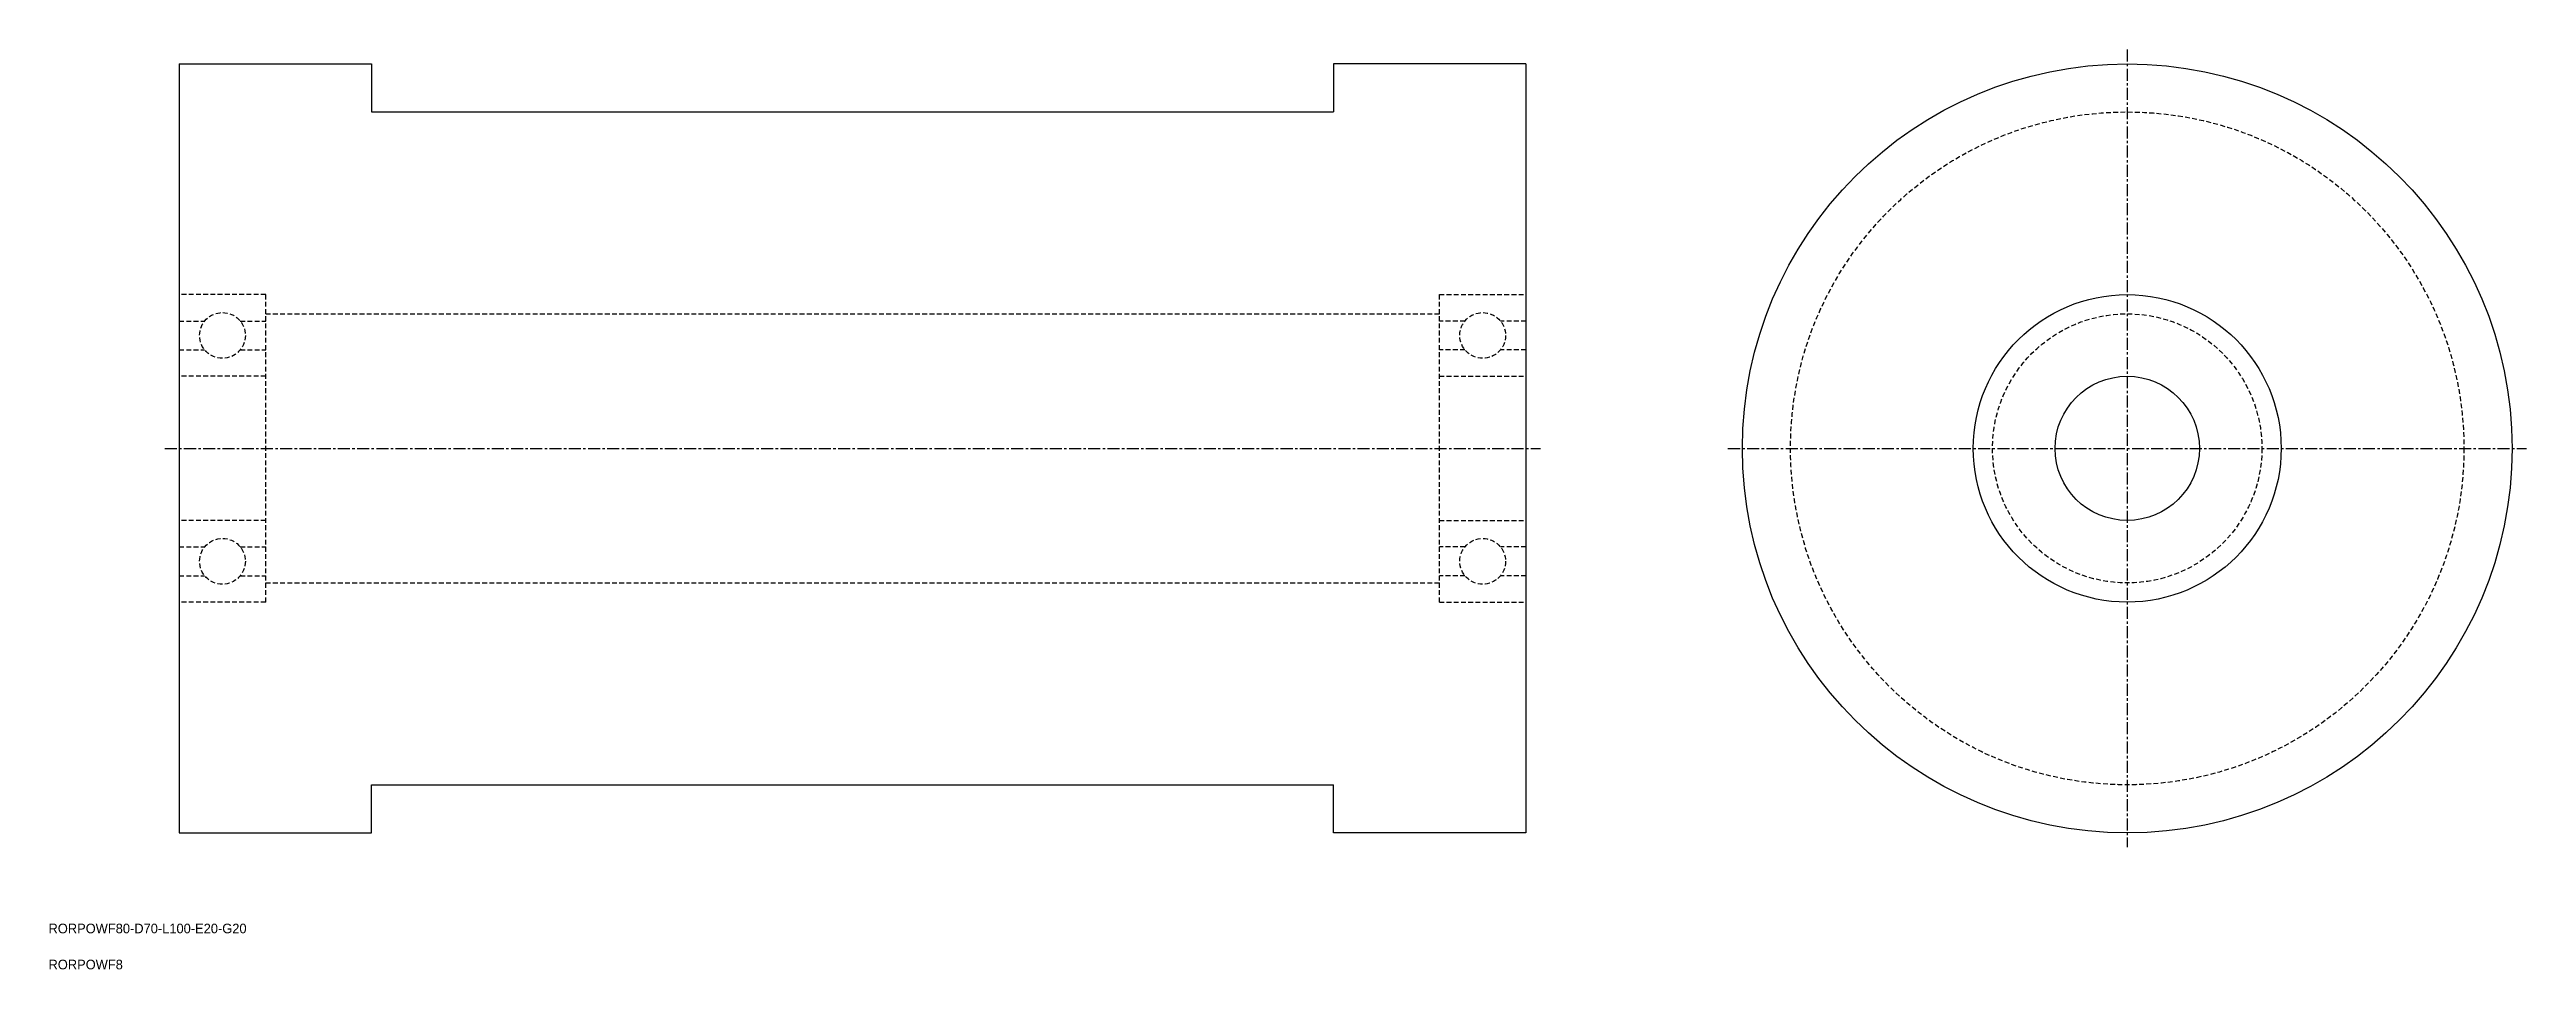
# Model space of a CAD drawing. Extents: x 32 to 289, y -36 to 60.
import ezdxf

# ---------------------------------------------------------------- set-up
doc = ezdxf.new("R2010")
doc.units = 0
doc.linetypes.add('CENTER', pattern=[2, 1.25, -0.25, 0.25, -0.25])
doc.linetypes.add('DASHED', pattern=[0.75, 0.5, -0.25])
doc.layers.get('0').update_dxf_attribs({"linetype": 'CONTINUOUS'})
doc.layers.add('CENTER', color=1, linetype='CENTER')

msp = doc.modelspace()

# ---------------------------------------------------------------- linework, layer by layer
at = {"color": 7, "linetype": 'CONTINUOUS'}
for p, q in [((45.33, 58.55), (45.33, -21.45)), ((45.33, 58.55), (65.33, 58.55)), ((65.33, 58.55), (65.33, 53.55)), ((165.33, 58.55), (165.33, 53.55)), ((185.33, 58.55), (165.33, 58.55)), ((185.33, 58.55), (185.33, -21.45)), ((65.33, 53.55), (165.33, 53.55)), ((65.33, -16.45), (165.33, -16.45)), ((65.33, -21.45), (65.33, -16.45)), ((165.33, -21.45), (165.33, -16.45)), ((45.33, -21.45), (65.33, -21.45)), ((185.33, -21.45), (165.33, -21.45))]:
    msp.add_line(p, q, dxfattribs=at)
at = {"color": 3, "linetype": 'DASHED'}
for p, q in [((54.33, 34.55), (45.33, 34.55)), ((54.33, 2.55), (54.33, 34.55)), ((176.33, 34.55), (185.33, 34.55)), ((176.33, 2.55), (176.33, 34.55)), ((45.33, 31.8), (47.98, 31.8)), ((51.68, 31.8), (54.33, 31.8)), ((54.33, 32.55), (176.33, 32.55)), ((178.98, 31.8), (176.33, 31.8)), ((185.33, 31.8), (182.68, 31.8)), ((45.33, 28.8), (47.98, 28.8)), ((51.68, 28.8), (54.33, 28.8)), ((178.98, 28.8), (176.33, 28.8)), ((185.33, 28.8), (182.68, 28.8)), ((54.33, 26.05), (45.33, 26.05)), ((176.33, 26.05), (185.33, 26.05)), ((54.33, 11.05), (45.33, 11.05)), ((176.33, 11.05), (185.33, 11.05)), ((45.33, 8.3), (47.98, 8.3)), ((51.68, 8.3), (54.33, 8.3)), ((178.98, 8.3), (176.33, 8.3)), ((185.33, 8.3), (182.68, 8.3)), ((45.33, 5.3), (47.98, 5.3)), ((51.68, 5.3), (54.33, 5.3)), ((178.98, 5.3), (176.33, 5.3)), ((185.33, 5.3), (182.68, 5.3)), ((54.33, 4.55), (176.33, 4.55)), ((54.33, 2.55), (45.33, 2.55)), ((176.33, 2.55), (185.33, 2.55))]:
    msp.add_line(p, q, dxfattribs=at)
at = {"color": 7, "linetype": 'CONTINUOUS'}
for radius in [40, 16, 7.5]:
    msp.add_circle((247.83, 18.55), radius, dxfattribs=at)
at = {"color": 3, "linetype": 'DASHED'}
for centre, radius in [((247.83, 18.55), 35), ((49.83, 30.3), 2.38), ((180.83, 30.3), 2.38), ((247.83, 18.55), 14), ((49.83, 6.8), 2.38), ((180.83, 6.8), 2.38)]:
    msp.add_circle(centre, radius, dxfattribs=at)
at = {"layer": 'CENTER', "color": 1, "linetype": 'CENTER'}
for p, q in [((247.83, 60.05), (247.83, -22.95)), ((43.83, 18.55), (186.83, 18.55)), ((206.33, 18.55), (289.33, 18.55))]:
    msp.add_line(p, q, dxfattribs=at)

# ---------------------------------------------------------------- texts
at = {"color": 7, "linetype": 'CONTINUOUS'}
for s, p in [('RORPOWF80-D70-L100-E20-G20', (31.75, -31.9)), ('RORPOWF8', (31.75, -35.65))]:
    msp.add_text(s, height=1, dxfattribs=at).set_placement(p)

doc.saveas('drawing.dxf')
